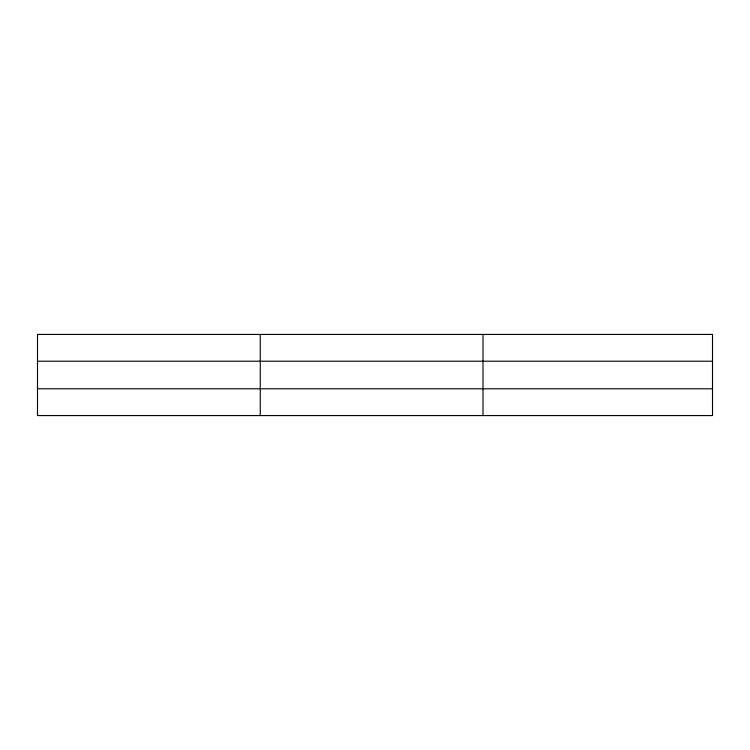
<?xml version="1.0" encoding="UTF-8"?>
<svg xmlns="http://www.w3.org/2000/svg" width="750" height="750" viewBox="0 0 750 750"><rect width="100%" height="100%" fill="white"/><g stroke="black" fill="none" stroke-linecap="round" stroke-linejoin="round"><path stroke-width="1.12" d="M260.25 334.434L260.25 415.566M483 334.434L483 415.566M712.5 361.209L712.5 334.434L37.5 334.434L37.5 415.566L712.5 415.566L712.5 361.209L37.5 361.209M37.5 388.791L712.5 388.791"/></g></svg>
